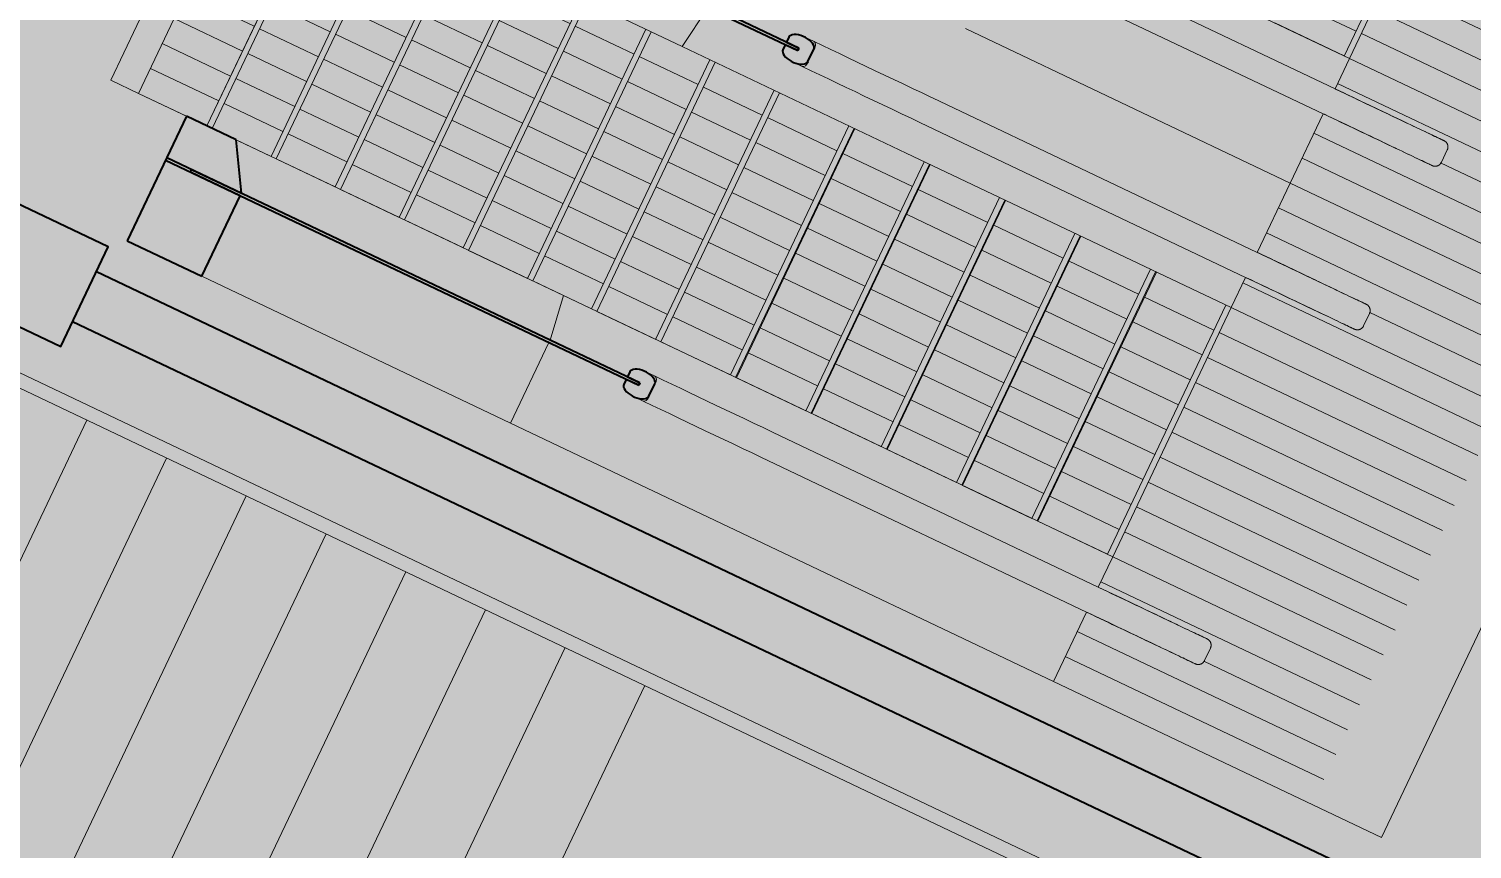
# Model space of a CAD drawing. Extents: x 11425 to 15501, y 6544 to 9114.
# Drawn here: x 11542.74 to 11547.98, y 9084.65 to 9087.63 of the extents above; entities that cross this region are included whole.
import ezdxf

# ---------------------------------------------------------------- set-up
doc = ezdxf.new("R2010")
doc.units = 0
for name, color, linetype, lineweight in [('МГТ-АМ-АР-Лестницы', 5, 'Continuous', 18), ('МГТ-АМ-АР-Стены монолитные', 5, 'Continuous', 40), ('Обобщенные модели', 7, 'Continuous', 18), ('Оборудование', 7, 'Continuous', 35)]:
    doc.layers.add(name, color=color, linetype=linetype, lineweight=lineweight)

msp = doc.modelspace()

# ---------------------------------------------------------------- hatches: boundary and pattern name
at = {"transparency": 33554559}
h = msp.add_hatch(color=1, dxfattribs=at)
h.dxf.hatch_style = 1
h.paths.add_polyline_path([(11469.4433, 8969.1299), (11480.3322, 8962.4013), (11509.0411, 9009.3096), (11498.1248, 9015.9944)])
h.paths.add_polyline_path([(11511.1161, 9098.1937), (11515.024, 9106.4119), (11559.1855, 9085.4126), (11555.2776, 9077.1944)])
at = {"layer": 'Обобщенные модели', "lineweight": 9}
h = msp.add_hatch(dxfattribs=at)
h.set_pattern_fill('FP_93', color=1, scale=0.001, angle=64.5684, style=0, pattern_type=2)
h.set_pattern_definition([(154.5684, (11546.23131, 9087.58616), (0.0429434, 0.09031), [])])
h.paths.add_polyline_path([(11548.451, 9088.3762), (11548.4385, 9088.3505), (11548.435, 9088.3474), (11548.4177, 9088.3437), (11548.4059, 9088.3479), (11548.0154, 9088.5335), (11547.4815, 9087.4106), (11547.8832, 9087.2178), (11547.8897, 9087.2068), (11547.8905, 9087.1975), (11547.8901, 9087.1942), (11547.887, 9087.1901), (11547.8619, 9087.1374), (11547.8576, 9087.1338), (11547.8468, 9087.1302), (11547.841, 9087.1302), (11547.8262, 9087.136), (11547.7536, 9087.1706), (11547.5571, 9087.264), (11547.4385, 9087.3203), (11547.319, 9087.0689), (11548.2571, 9086.6229), (11548.9728, 9088.1281)], flags=0)
h = msp.add_hatch(dxfattribs=at)
h.set_pattern_fill('FP_93', color=1, scale=0.001, angle=64.5684, style=0, pattern_type=2)
h.set_pattern_definition([(154.5684, (11545.37245, 9085.77996), (0.0429434, 0.09031), [])])
h.paths.add_polyline_path([(11547.7149, 9086.8807), (11547.319, 9087.0689), (11547.1995, 9086.8176), (11547.6012, 9086.6247), (11547.6077, 9086.6138), (11547.6085, 9086.6045), (11547.6081, 9086.6011), (11547.605, 9086.5971), (11547.5796, 9086.5443), (11547.5762, 9086.5412), (11547.5589, 9086.5375), (11547.547, 9086.5417), (11547.1565, 9086.7273), (11546.6226, 9085.6044), (11547.0243, 9085.4116), (11547.0308, 9085.4006), (11547.0317, 9085.3913), (11547.0312, 9085.388), (11547.0281, 9085.3839), (11547.0031, 9085.3312), (11546.9988, 9085.3276), (11546.988, 9085.324), (11546.9821, 9085.324), (11546.9674, 9085.3299), (11546.8947, 9085.3644), (11546.6983, 9085.4578), (11546.5797, 9085.5141), (11546.462, 9085.2667), (11547.4001, 9084.8207), (11548.2571, 9086.6229)], flags=0)
at = {"layer": 'Оборудование', "lineweight": 9}
h = msp.add_hatch(dxfattribs=at)
h.set_pattern_fill('FP_92', color=1, scale=0.001, angle=64.5684, style=0, pattern_type=2)
h.set_pattern_definition([(154.5684, (11548.08425, 9087.25871), (0.0429434, 0.09031), [])])
h.paths.add_polyline_path([(11547.8983, 9088.4544), (11547.6922, 9088.5524), (11547.2628, 9087.6493), (11547.5146, 9087.5296), (11547.944, 9088.4327)], flags=0)
h = msp.add_hatch(dxfattribs=at)
h.set_pattern_fill('FP_81', color=1, scale=0.001, angle=64.5684, style=0, pattern_type=2)
h.set_pattern_definition([(154.5684, (11543.95968, 9087.0054), (0.0429434, 0.09031), [])])
h.paths.add_polyline_path([(11543.5714, 9088.2973), (11543.142, 9087.3942), (11543.39, 9087.2763), (11543.8194, 9088.1794), (11543.7454, 9088.2146)], flags=0)
h = msp.add_hatch(dxfattribs=at)
h.set_pattern_fill('FP_82', color=1, scale=0.001, angle=64.5684, style=0, pattern_type=2)
h.set_pattern_definition([(154.5684, (11544.19217, 9086.89484), (0.0429434, 0.09031), [])])
h.paths.add_polyline_path([(11543.9261, 9088.1287), (11543.8386, 9088.1703), (11543.4091, 9087.2672), (11543.6225, 9087.1657), (11544.0519, 9088.0688), (11544.0164, 9088.0857)], flags=0)
h = msp.add_hatch(dxfattribs=at)
h.set_pattern_fill('FP_83', color=1, scale=0.001, angle=64.5684, style=0, pattern_type=2)
h.set_pattern_definition([(154.5684, (11544.42467, 9086.78429), (0.0429434, 0.09031), [])])
h.paths.add_polyline_path([(11544.0711, 9088.0597), (11543.6416, 9087.1566), (11543.855, 9087.0552), (11544.2844, 9087.9583)], flags=0)
h = msp.add_hatch(dxfattribs=at)
h.set_pattern_fill('FP_84', color=1, scale=0.001, angle=64.5684, style=0, pattern_type=2)
h.set_pattern_definition([(154.5684, (11544.65717, 9086.67373), (0.0429434, 0.09031), [])])
h.paths.add_polyline_path([(11544.5169, 9087.8477), (11544.3036, 9087.9492), (11543.8741, 9087.0461), (11544.0875, 9086.9446), (11544.1387, 9087.0523)], flags=0)
h = msp.add_hatch(dxfattribs=at)
h.set_pattern_fill('FP_85', color=1, scale=0.001, angle=64.5684, style=0, pattern_type=2)
h.set_pattern_definition([(154.5684, (11544.88967, 9086.56318), (0.0429434, 0.09031), [])])
h.paths.add_polyline_path([(11544.5361, 9087.8386), (11544.1066, 9086.9355), (11544.32, 9086.8341), (11544.7494, 9087.7372), (11544.7354, 9087.7438)], flags=0)
h = msp.add_hatch(dxfattribs=at)
h.set_pattern_fill('FP_86', color=1, scale=0.001, angle=64.5684, style=0, pattern_type=2)
h.set_pattern_definition([(154.5684, (11545.12217, 9086.45262), (0.0429434, 0.09031), [])])
h.paths.add_polyline_path([(11544.7686, 9087.7281), (11544.3391, 9086.825), (11544.5525, 9086.7235), (11544.9819, 9087.6266)], flags=0)
h = msp.add_hatch(dxfattribs=at)
h.set_pattern_fill('FP_87', color=1, scale=0.001, angle=64.5684, style=0, pattern_type=2)
h.set_pattern_definition([(154.5684, (11545.35467, 9086.34206), (0.0429434, 0.09031), [])])
h.paths.add_polyline_path([(11545.2144, 9087.5161), (11545.0011, 9087.6175), (11544.5716, 9086.7144), (11544.785, 9086.613), (11545.0966, 9087.2682)], flags=0)
h = msp.add_hatch(dxfattribs=at)
h.set_pattern_fill('FP_88', color=1, scale=0.001, angle=64.5684, style=0, pattern_type=2)
h.set_pattern_definition([(154.5684, (11545.58716, 9086.23151), (0.0429434, 0.09031), [])])
h.paths.add_polyline_path([(11545.4469, 9087.4055), (11545.2336, 9087.5069), (11544.8041, 9086.6038), (11545.0175, 9086.5024), (11545.3291, 9087.1577)], flags=0)
h = msp.add_hatch(dxfattribs=at)
h.set_pattern_fill('FP_91', color=1, scale=0.001, angle=64.5684, style=0, pattern_type=2)
h.set_pattern_definition([(154.5684, (11545.85809, 9086.10268), (0.0429434, 0.09031), [])])
h.paths.add_polyline_path([(11545.7178, 9087.2767), (11545.4661, 9087.3964), (11545.0366, 9086.4933), (11545.2884, 9086.3736), (11545.6, 9087.0288)], flags=0)
h = msp.add_hatch(dxfattribs=at)
h.set_pattern_fill('FP_79', color=1, scale=0.001, angle=64.5684, style=0, pattern_type=2)
h.set_pattern_definition([(154.5684, (11546.13155, 9085.97265), (0.0429434, 0.09031), [])])
h.paths.add_polyline_path([(11545.8077, 9087.2339), (11545.7395, 9087.2664), (11545.3101, 9086.3633), (11545.5619, 9086.2435), (11545.9913, 9087.1466), (11545.9258, 9087.1778)], flags=0)
h = msp.add_hatch(dxfattribs=at)
h.set_pattern_fill('FP_80', color=1, scale=0.001, angle=64.5684, style=0, pattern_type=2)
h.set_pattern_definition([(154.5684, (11546.40501, 9085.84261), (0.0429434, 0.09031), [])])
h.paths.add_polyline_path([(11546.013, 9087.1363), (11545.5836, 9086.2332), (11545.8353, 9086.1135), (11546.2648, 9087.0166), (11546.1178, 9087.0865)], flags=0)
h = msp.add_hatch(dxfattribs=at)
h.set_pattern_fill('FP_89', color=1, scale=0.001, angle=64.5684, style=0, pattern_type=2)
h.set_pattern_definition([(154.5684, (11546.67847, 9085.71258), (0.0429434, 0.09031), [])])
h.paths.add_polyline_path([(11546.2864, 9087.0063), (11545.857, 9086.1032), (11546.1088, 9085.9835), (11546.5382, 9086.8866)], flags=0)
h = msp.add_hatch(dxfattribs=at)
h.set_pattern_fill('FP_90', color=1, scale=0.001, angle=64.5684, style=0, pattern_type=2)
h.set_pattern_definition([(154.5684, (11546.95193, 9085.58255), (0.0429434, 0.09031), [])])
h.paths.add_polyline_path([(11546.5786, 9086.8674), (11546.5599, 9086.8763), (11546.1305, 9085.9732), (11546.3822, 9085.8534), (11546.8117, 9086.7565)], flags=0)
h = msp.add_hatch(dxfattribs=at)
h.set_pattern_fill('FP_92', color=1, scale=0.001, angle=64.5684, style=0, pattern_type=2)
h.set_pattern_definition([(154.5684, (11547.22538, 9085.45252), (0.0429434, 0.09031), [])])
h.paths.add_polyline_path([(11546.8334, 9086.7462), (11546.4039, 9085.8431), (11546.6557, 9085.7234), (11547.0851, 9086.6265), (11547.0394, 9086.6482)], flags=0)

# ---------------------------------------------------------------- linework, layer by layer
at = {"layer": 'МГТ-АМ-АР-Лестницы', "color": 1}
for p, q in [((11550.0929, 9082.8709), (11541.2425, 9087.0794)), ((11550.0714, 9082.8258), (11541.2211, 9087.0342)), ((11542.955, 9086.2097), (11541.6667, 9083.5004)), ((11543.244, 9086.0723), (11541.9557, 9083.363)), ((11543.533, 9085.9349), (11542.2447, 9083.2256)), ((11543.822, 9085.7975), (11542.5337, 9083.0882)), ((11544.111, 9085.6601), (11542.8227, 9082.9508)), ((11544.4, 9085.5226), (11543.1117, 9082.8133)), ((11544.689, 9085.3852), (11543.4007, 9082.6759)), ((11544.978, 9085.2478), (11543.6897, 9082.5385))]:
    msp.add_line(p, q, dxfattribs=at)
at = {"layer": 'МГТ-АМ-АР-Стены монолитные', "color": 1}
for p, q in [((11547.8659, 9084.4282), (11542.9891, 9086.7472)), ((11547.78, 9084.2476), (11542.9032, 9086.5665))]:
    msp.add_line(p, q, dxfattribs=at)
msp.add_lwpolyline([(11542.3184, 9086.7339), (11542.8603, 9086.4762), (11543.0321, 9086.8375), (11542.4902, 9087.0951)], close=True, dxfattribs=at)
at = {"layer": 'Обобщенные модели', "color": 1}
for p, q in [((11547.5146, 9087.5296), (11547.944, 9088.4327)), ((11547.9632, 9088.4236), (11547.5337, 9087.5205)), ((11543.39, 9087.2763), (11543.8194, 9088.1794)), ((11543.8386, 9088.1703), (11543.4091, 9087.2672)), ((11543.6225, 9087.1657), (11544.0519, 9088.0688)), ((11544.0711, 9088.0597), (11543.6416, 9087.1566)), ((11543.855, 9087.0552), (11544.2844, 9087.9583)), ((11544.3036, 9087.9492), (11543.8741, 9087.0461)), ((11544.0875, 9086.9446), (11544.5169, 9087.8477)), ((11544.5361, 9087.8386), (11544.1066, 9086.9355)), ((11544.32, 9086.8341), (11544.7494, 9087.7372)), ((11544.7686, 9087.7281), (11544.3391, 9086.825)), ((11544.5525, 9086.7235), (11544.9819, 9087.6266)), ((11545.0011, 9087.6175), (11544.5716, 9086.7144)), ((11544.785, 9086.613), (11545.2144, 9087.5161)), ((11545.2336, 9087.5069), (11544.8041, 9086.6038)), ((11545.0175, 9086.5024), (11545.4469, 9087.4055)), ((11545.4661, 9087.3964), (11545.0366, 9086.4933)), ((11545.2884, 9086.3736), (11545.7178, 9087.2767)), ((11545.737, 9087.2676), (11545.3076, 9086.3645)), ((11545.5619, 9086.2435), (11545.9913, 9087.1466)), ((11546.0105, 9087.1375), (11545.581, 9086.2344)), ((11545.8353, 9086.1135), (11546.2648, 9087.0166)), ((11546.2839, 9087.0075), (11545.8545, 9086.1044)), ((11546.1088, 9085.9835), (11546.5382, 9086.8866)), ((11546.5574, 9086.8775), (11546.1279, 9085.9744)), ((11546.3822, 9085.8534), (11546.8117, 9086.7565)), ((11546.8308, 9086.7474), (11546.4014, 9085.8443)), ((11546.6557, 9085.7234), (11547.0851, 9086.6265)), ((11547.1043, 9086.6174), (11546.6749, 9085.7143))]:
    msp.add_line(p, q, dxfattribs=at)
at = {"layer": 'Обобщенные модели', "color": 1, "lineweight": 9}
for p, q in [((11547.9629, 9088.423), (11547.5337, 9087.5205)), ((11545.1131, 9087.5643), (11543.9261, 9088.1287)), ((11547.5337, 9087.5205), (11546.3553, 9088.0809)), ((11547.4815, 9087.4106), (11546.303, 9087.971)), ((11546.2601, 9087.8807), (11547.4385, 9087.3203)), ((11545.2072, 9087.704), (11545.1131, 9087.5643)), ((11545.1131, 9087.5643), (11545.2072, 9087.704)), ((11547.319, 9087.0689), (11546.1406, 9087.6293)), ((11547.319, 9087.0689), (11546.1406, 9087.6293)), ((11545.9258, 9087.1778), (11545.1131, 9087.5643)), ((11545.5921, 9087.5819), (11545.5565, 9087.5988)), ((11545.5926, 9087.554), (11545.5711, 9087.5088)), ((11545.5711, 9087.5088), (11545.5926, 9087.554)), ((11547.5337, 9087.5205), (11547.4815, 9087.4106)), ((11545.5136, 9087.5085), (11545.5491, 9087.4916)), ((11547.1995, 9086.8176), (11546.021, 9087.378)), ((11547.4385, 9087.3203), (11547.319, 9087.0689)), ((11545.9781, 9087.2876), (11547.1565, 9086.7273)), ((11543.4966, 9087.2256), (11544.6836, 9086.6612)), ((11547.1043, 9086.6174), (11545.9258, 9087.1778)), ((11547.867, 9087.1443), (11547.8884, 9087.1894)), ((11547.319, 9087.0689), (11547.1995, 9086.8176)), ((11548.5084, 9086.5034), (11547.319, 9087.0689)), ((11547.319, 9087.0689), (11548.5084, 9086.5034)), ((11543.3722, 9086.7311), (11544.4915, 9086.1989)), ((11547.1565, 9086.7273), (11547.1043, 9086.6174)), ((11544.6836, 9086.6612), (11544.6346, 9086.4999)), ((11544.6346, 9086.4999), (11544.6836, 9086.6612)), ((11544.6836, 9086.6612), (11545.4964, 9086.2747)), ((11547.1043, 9086.6174), (11546.6749, 9085.7143)), ((11547.585, 9086.5512), (11547.6064, 9086.5964)), ((11544.6303, 9086.4909), (11544.4915, 9086.1989)), ((11544.4915, 9086.1989), (11544.6303, 9086.4909)), ((11547.6495, 9084.6972), (11548.5084, 9086.5034)), ((11545.0152, 9086.3688), (11544.9796, 9086.3857)), ((11545.0157, 9086.3408), (11544.9943, 9086.2957)), ((11544.9943, 9086.2957), (11545.0157, 9086.3408)), ((11544.9367, 9086.2954), (11544.9722, 9086.2785)), ((11546.6749, 9085.7143), (11545.4964, 9086.2747)), ((11545.2817, 9085.8231), (11544.4915, 9086.1989)), ((11546.6226, 9085.6044), (11545.4442, 9086.1648)), ((11545.4012, 9086.0745), (11546.5797, 9085.5141)), ((11546.4601, 9085.2627), (11545.2817, 9085.8231)), ((11546.6749, 9085.7143), (11546.6226, 9085.6044)), ((11546.5797, 9085.5141), (11546.4601, 9085.2627)), ((11547.0081, 9085.3381), (11547.0296, 9085.3832)), ((11547.6495, 9084.6972), (11546.4601, 9085.2627))]:
    msp.add_line(p, q, dxfattribs=at)
at = {"layer": 'Обобщенные модели', "color": 1, "lineweight": 40}
for p, q in [((11543.817, 9088.3651), (11545.5329, 9087.5492)), ((11545.5372, 9087.5582), (11543.8213, 9088.3741)), ((11545.4877, 9087.5706), (11545.4792, 9087.5526)), ((11545.5329, 9087.5492), (11545.4877, 9087.5706)), ((11545.5006, 9087.5977), (11545.492, 9087.5797)), ((11545.492, 9087.5797), (11545.5372, 9087.5582)), ((11545.5372, 9087.5582), (11545.5329, 9087.5492)), ((11545.5329, 9087.5492), (11545.5372, 9087.5582)), ((11545.5695, 9087.5096), (11545.5909, 9087.5548)), ((11543.316, 9087.3115), (11543.1013, 9086.8599)), ((11543.4966, 9087.2256), (11543.316, 9087.3115)), ((11543.5154, 9087.0321), (11543.4966, 9087.2256)), ((11543.2444, 9087.161), (11543.2401, 9087.1519)), ((11543.2401, 9087.1519), (11544.956, 9086.336)), ((11544.9603, 9086.345), (11543.2444, 9087.161)), ((11543.3304, 9087.109), (11543.3347, 9087.118)), ((11543.5111, 9087.0231), (11543.3304, 9087.109)), ((11543.3347, 9087.118), (11543.5154, 9087.0321)), ((11543.3722, 9086.7311), (11543.5111, 9087.0231)), ((11543.1013, 9086.8599), (11543.3722, 9086.7311)), ((11544.9237, 9086.3846), (11544.9152, 9086.3665)), ((11544.9152, 9086.3665), (11544.9603, 9086.345)), ((11544.9109, 9086.3575), (11544.9023, 9086.3394)), ((11544.956, 9086.336), (11544.9109, 9086.3575)), ((11544.9603, 9086.345), (11544.956, 9086.336)), ((11544.956, 9086.336), (11544.9603, 9086.345)), ((11544.9926, 9086.2965), (11545.0141, 9086.3416))]:
    msp.add_line(p, q, dxfattribs=at)
at = {"layer": 'Обобщенные модели', "color": 1, "lineweight": 40, "flags": 128}
for points in [[(11545.5909, 9087.5548), (11545.5921, 9087.5593), (11545.5918, 9087.5644), (11545.5898, 9087.5699), (11545.5864, 9087.5756), (11545.5816, 9087.5813), (11545.5755, 9087.5869), (11545.5685, 9087.5921), (11545.5606, 9087.5968), (11545.5523, 9087.6007), (11545.5437, 9087.6038), (11545.5353, 9087.606), (11545.5271, 9087.6072), (11545.5196, 9087.6073), (11545.513, 9087.6064), (11545.5075, 9087.6044), (11545.5034, 9087.6015), (11545.5006, 9087.5977)], [(11545.4792, 9087.5526), (11545.4779, 9087.5481), (11545.4783, 9087.543), (11545.4803, 9087.5375), (11545.4837, 9087.5318), (11545.4885, 9087.526), (11545.4946, 9087.5205), (11545.5016, 9087.5153), (11545.5094, 9087.5106), (11545.5178, 9087.5066), (11545.5263, 9087.5035), (11545.5348, 9087.5013), (11545.5429, 9087.5001), (11545.5504, 9087.5), (11545.557, 9087.501), (11545.5625, 9087.5029), (11545.5667, 9087.5058), (11545.5695, 9087.5096)], [(11545.0141, 9086.3416), (11545.0153, 9086.3461), (11545.0149, 9086.3512), (11545.0129, 9086.3567), (11545.0095, 9086.3624), (11545.0047, 9086.3682), (11544.9986, 9086.3737), (11544.9916, 9086.3789), (11544.9838, 9086.3836), (11544.9754, 9086.3876), (11544.9669, 9086.3907), (11544.9584, 9086.3929), (11544.9503, 9086.3941), (11544.9428, 9086.3942), (11544.9362, 9086.3932), (11544.9307, 9086.3913), (11544.9265, 9086.3883), (11544.9237, 9086.3846)], [(11544.9023, 9086.3394), (11544.9011, 9086.3349), (11544.9014, 9086.3298), (11544.9034, 9086.3243), (11544.9068, 9086.3186), (11544.9117, 9086.3129), (11544.9177, 9086.3073), (11544.9247, 9086.3021), (11544.9326, 9086.2974), (11544.9409, 9086.2935), (11544.9495, 9086.2903), (11544.9579, 9086.2882), (11544.9661, 9086.287), (11544.9736, 9086.2869), (11544.9802, 9086.2878), (11544.9857, 9086.2898), (11544.9898, 9086.2927), (11544.9926, 9086.2965)]]:
    msp.add_lwpolyline(points, dxfattribs=at)
at = {"layer": 'Обобщенные модели', "color": 1, "lineweight": 9, "flags": 128}
for points in [[(11545.5921, 9087.5819), (11545.6221, 9087.5676), (11545.6528, 9087.553), (11545.6841, 9087.5382), (11545.7159, 9087.523), (11545.7482, 9087.5077), (11545.781, 9087.4921), (11545.8141, 9087.4763), (11545.8476, 9087.4604), (11545.8813, 9087.4444), (11545.9153, 9087.4282), (11545.9494, 9087.412), (11545.9836, 9087.3957), (11546.0179, 9087.3794), (11546.021, 9087.378)], [(11545.9781, 9087.2876), (11545.9438, 9087.304), (11545.9095, 9087.3202), (11545.8754, 9087.3365), (11545.8414, 9087.3526), (11545.8076, 9087.3687), (11545.7742, 9087.3846), (11545.741, 9087.4004), (11545.7082, 9087.416), (11545.6759, 9087.4314), (11545.644, 9087.4465), (11545.6127, 9087.4614), (11545.5819, 9087.476), (11545.5518, 9087.4903), (11545.5491, 9087.4916)], [(11547.4815, 9087.4106), (11547.4973, 9087.4031), (11547.513, 9087.3956), (11547.5288, 9087.3881), (11547.5444, 9087.3807), (11547.56, 9087.3733), (11547.5754, 9087.366), (11547.5907, 9087.3587), (11547.6058, 9087.3515), (11547.6207, 9087.3444), (11547.6353, 9087.3375), (11547.6498, 9087.3306), (11547.6639, 9087.3239), (11547.6778, 9087.3173), (11547.6913, 9087.3108), (11547.7046, 9087.3045), (11547.7174, 9087.2984), (11547.7299, 9087.2925), (11547.742, 9087.2867), (11547.7537, 9087.2812), (11547.7649, 9087.2758), (11547.7757, 9087.2707), (11547.786, 9087.2658), (11547.7958, 9087.2611), (11547.8051, 9087.2567), (11547.8139, 9087.2525), (11547.8222, 9087.2486), (11547.8299, 9087.2449), (11547.8371, 9087.2415), (11547.8437, 9087.2384), (11547.8497, 9087.2355), (11547.8552, 9087.2329), (11547.86, 9087.2306), (11547.8642, 9087.2286), (11547.8678, 9087.2269), (11547.8708, 9087.2255), (11547.8732, 9087.2243), (11547.875, 9087.2235), (11547.8761, 9087.223), (11547.8766, 9087.2228), (11547.8766, 9087.2227)], [(11547.8766, 9087.2227), (11547.8763, 9087.2229), (11547.8753, 9087.2233), (11547.8737, 9087.2241), (11547.8715, 9087.2251), (11547.8687, 9087.2265), (11547.8653, 9087.2281), (11547.8612, 9087.2301), (11547.8565, 9087.2323), (11547.8513, 9087.2348), (11547.8454, 9087.2376), (11547.8389, 9087.2406), (11547.8319, 9087.244), (11547.8244, 9087.2476), (11547.8162, 9087.2514), (11547.8076, 9087.2556), (11547.7984, 9087.2599), (11547.7887, 9087.2645), (11547.7785, 9087.2694), (11547.7679, 9087.2744), (11547.7567, 9087.2797), (11547.7452, 9087.2852), (11547.7332, 9087.2909), (11547.7208, 9087.2968), (11547.7081, 9087.3029), (11547.695, 9087.3091), (11547.6815, 9087.3155), (11547.6677, 9087.3221), (11547.6536, 9087.3288), (11547.6393, 9087.3356), (11547.6246, 9087.3425), (11547.6098, 9087.3496), (11547.5948, 9087.3568), (11547.5795, 9087.364), (11547.5641, 9087.3713), (11547.5486, 9087.3787), (11547.533, 9087.3861), (11547.5173, 9087.3936), (11547.5015, 9087.4011), (11547.4857, 9087.4086), (11547.4815, 9087.4106)], [(11547.4385, 9087.3203), (11547.4543, 9087.3128), (11547.4701, 9087.3053), (11547.4858, 9087.2978), (11547.5015, 9087.2904), (11547.517, 9087.283), (11547.5324, 9087.2757), (11547.5477, 9087.2684), (11547.5628, 9087.2612), (11547.5777, 9087.2541), (11547.5924, 9087.2471), (11547.6068, 9087.2403), (11547.621, 9087.2336), (11547.6349, 9087.227), (11547.6484, 9087.2205), (11547.6616, 9087.2142), (11547.6745, 9087.2081), (11547.687, 9087.2022), (11547.6991, 9087.1964), (11547.7107, 9087.1909), (11547.722, 9087.1855), (11547.7327, 9087.1804), (11547.7431, 9087.1755), (11547.7529, 9087.1708), (11547.7622, 9087.1664), (11547.771, 9087.1622), (11547.7793, 9087.1583), (11547.787, 9087.1546), (11547.7942, 9087.1512), (11547.8008, 9087.1481), (11547.8068, 9087.1452), (11547.8122, 9087.1426), (11547.817, 9087.1403), (11547.8213, 9087.1383), (11547.8249, 9087.1366), (11547.8279, 9087.1352), (11547.8303, 9087.134), (11547.832, 9087.1332), (11547.8331, 9087.1327), (11547.8336, 9087.1324), (11547.8336, 9087.1324)], [(11547.8336, 9087.1324), (11547.8333, 9087.1326), (11547.8324, 9087.133), (11547.8308, 9087.1338), (11547.8286, 9087.1348), (11547.8258, 9087.1362), (11547.8223, 9087.1378), (11547.8182, 9087.1397), (11547.8136, 9087.142), (11547.8083, 9087.1445), (11547.8024, 9087.1473), (11547.796, 9087.1503), (11547.789, 9087.1537), (11547.7814, 9087.1573), (11547.7733, 9087.1611), (11547.7646, 9087.1652), (11547.7554, 9087.1696), (11547.7458, 9087.1742), (11547.7356, 9087.1791), (11547.7249, 9087.1841), (11547.7138, 9087.1894), (11547.7022, 9087.1949), (11547.6903, 9087.2006), (11547.6779, 9087.2065), (11547.6651, 9087.2126), (11547.652, 9087.2188), (11547.6385, 9087.2252), (11547.6248, 9087.2318), (11547.6107, 9087.2385), (11547.5963, 9087.2453), (11547.5817, 9087.2522), (11547.5669, 9087.2593), (11547.5518, 9087.2664), (11547.5366, 9087.2737), (11547.5212, 9087.281), (11547.5057, 9087.2884), (11547.4901, 9087.2958), (11547.4744, 9087.3033), (11547.4586, 9087.3108), (11547.4428, 9087.3183), (11547.4385, 9087.3203)], [(11547.8766, 9087.2227), (11547.8775, 9087.2223), (11547.8784, 9087.2218), (11547.8792, 9087.2213), (11547.88, 9087.2207), (11547.8809, 9087.2202), (11547.8816, 9087.2195), (11547.8824, 9087.2189), (11547.8831, 9087.2182), (11547.8838, 9087.2175), (11547.8845, 9087.2168), (11547.8852, 9087.216), (11547.8858, 9087.2152), (11547.8864, 9087.2144), (11547.8869, 9087.2136), (11547.8875, 9087.2127), (11547.8879, 9087.2119), (11547.8884, 9087.211), (11547.8888, 9087.2101), (11547.8892, 9087.2091), (11547.8895, 9087.2082), (11547.8898, 9087.2072), (11547.8901, 9087.2063), (11547.8903, 9087.2053), (11547.8905, 9087.2043), (11547.8906, 9087.2033), (11547.8907, 9087.2023), (11547.8908, 9087.2013), (11547.8908, 9087.2003), (11547.8908, 9087.1993), (11547.8908, 9087.1983), (11547.8907, 9087.1973), (11547.8906, 9087.1964), (11547.8904, 9087.1954), (11547.8902, 9087.1944), (11547.8899, 9087.1934), (11547.8896, 9087.1925), (11547.8893, 9087.1915), (11547.8889, 9087.1906), (11547.8885, 9087.1897), (11547.8884, 9087.1894)], [(11547.867, 9087.1443), (11547.8665, 9087.1434), (11547.866, 9087.1425), (11547.8655, 9087.1416), (11547.865, 9087.1408), (11547.8644, 9087.14), (11547.8638, 9087.1392), (11547.8631, 9087.1385), (11547.8624, 9087.1377), (11547.8617, 9087.137), (11547.861, 9087.1363), (11547.8602, 9087.1357), (11547.8594, 9087.1351), (11547.8586, 9087.1345), (11547.8578, 9087.1339), (11547.8569, 9087.1334), (11547.8561, 9087.1329), (11547.8552, 9087.1325), (11547.8543, 9087.1321), (11547.8533, 9087.1317), (11547.8524, 9087.1313), (11547.8514, 9087.131), (11547.8505, 9087.1308), (11547.8495, 9087.1305), (11547.8485, 9087.1304), (11547.8475, 9087.1302), (11547.8465, 9087.1301), (11547.8455, 9087.13), (11547.8445, 9087.13), (11547.8435, 9087.13), (11547.8425, 9087.1301), (11547.8416, 9087.1302), (11547.8406, 9087.1303), (11547.8396, 9087.1305), (11547.8386, 9087.1307), (11547.8376, 9087.1309), (11547.8367, 9087.1312), (11547.8357, 9087.1316), (11547.8348, 9087.1319), (11547.8339, 9087.1323), (11547.8336, 9087.1324)], [(11547.1995, 9086.8176), (11547.2153, 9086.8101), (11547.2311, 9086.8026), (11547.2468, 9086.7951), (11547.2624, 9086.7877), (11547.278, 9086.7803), (11547.2934, 9086.7729), (11547.3087, 9086.7657), (11547.3238, 9086.7585), (11547.3387, 9086.7514), (11547.3533, 9086.7444), (11547.3678, 9086.7376), (11547.3819, 9086.7308), (11547.3958, 9086.7242), (11547.4094, 9086.7178), (11547.4226, 9086.7115), (11547.4354, 9086.7054), (11547.4479, 9086.6994), (11547.46, 9086.6937), (11547.4717, 9086.6882), (11547.4829, 9086.6828), (11547.4937, 9086.6777), (11547.504, 9086.6728), (11547.5138, 9086.6681), (11547.5231, 9086.6637), (11547.5319, 9086.6595), (11547.5402, 9086.6556), (11547.5479, 9086.6519), (11547.5551, 9086.6485), (11547.5617, 9086.6453), (11547.5677, 9086.6425), (11547.5732, 9086.6399), (11547.578, 9086.6376), (11547.5822, 9086.6356), (11547.5858, 9086.6339), (11547.5888, 9086.6324), (11547.5912, 9086.6313), (11547.593, 9086.6305), (11547.5941, 9086.6299), (11547.5946, 9086.6297), (11547.5946, 9086.6297)], [(11547.5946, 9086.6297), (11547.5943, 9086.6299), (11547.5933, 9086.6303), (11547.5917, 9086.6311), (11547.5895, 9086.6321), (11547.5867, 9086.6335), (11547.5833, 9086.6351), (11547.5792, 9086.637), (11547.5745, 9086.6392), (11547.5693, 9086.6418), (11547.5634, 9086.6445), (11547.557, 9086.6476), (11547.5499, 9086.6509), (11547.5424, 9086.6545), (11547.5342, 9086.6584), (11547.5256, 9086.6625), (11547.5164, 9086.6669), (11547.5067, 9086.6715), (11547.4965, 9086.6763), (11547.4859, 9086.6814), (11547.4748, 9086.6867), (11547.4632, 9086.6922), (11547.4512, 9086.6979), (11547.4388, 9086.7038), (11547.4261, 9086.7098), (11547.413, 9086.7161), (11547.3995, 9086.7225), (11547.3857, 9086.729), (11547.3716, 9086.7357), (11547.3573, 9086.7426), (11547.3426, 9086.7495), (11547.3278, 9086.7566), (11547.3128, 9086.7637), (11547.2975, 9086.771), (11547.2822, 9086.7783), (11547.2666, 9086.7857), (11547.251, 9086.7931), (11547.2353, 9086.8005), (11547.2195, 9086.808), (11547.2037, 9086.8156), (11547.1995, 9086.8176)], [(11547.1565, 9086.7273), (11547.1723, 9086.7198), (11547.1881, 9086.7123), (11547.2038, 9086.7048), (11547.2195, 9086.6973), (11547.235, 9086.6899), (11547.2505, 9086.6826), (11547.2657, 9086.6754), (11547.2808, 9086.6682), (11547.2957, 9086.6611), (11547.3104, 9086.6541), (11547.3248, 9086.6473), (11547.339, 9086.6405), (11547.3529, 9086.6339), (11547.3664, 9086.6275), (11547.3796, 9086.6212), (11547.3925, 9086.6151), (11547.405, 9086.6091), (11547.4171, 9086.6034), (11547.4287, 9086.5978), (11547.44, 9086.5925), (11547.4507, 9086.5874), (11547.4611, 9086.5825), (11547.4709, 9086.5778), (11547.4802, 9086.5734), (11547.489, 9086.5692), (11547.4973, 9086.5652), (11547.505, 9086.5616), (11547.5122, 9086.5582), (11547.5188, 9086.555), (11547.5248, 9086.5522), (11547.5302, 9086.5496), (11547.5351, 9086.5473), (11547.5393, 9086.5453), (11547.5429, 9086.5436), (11547.5459, 9086.5421), (11547.5483, 9086.541), (11547.55, 9086.5402), (11547.5511, 9086.5396), (11547.5516, 9086.5394), (11547.5516, 9086.5394)], [(11547.5516, 9086.5394), (11547.5513, 9086.5395), (11547.5504, 9086.54), (11547.5488, 9086.5407), (11547.5466, 9086.5418), (11547.5438, 9086.5431), (11547.5403, 9086.5448), (11547.5363, 9086.5467), (11547.5316, 9086.5489), (11547.5263, 9086.5514), (11547.5205, 9086.5542), (11547.514, 9086.5573), (11547.507, 9086.5606), (11547.4994, 9086.5642), (11547.4913, 9086.5681), (11547.4826, 9086.5722), (11547.4734, 9086.5766), (11547.4638, 9086.5812), (11547.4536, 9086.586), (11547.4429, 9086.5911), (11547.4318, 9086.5964), (11547.4203, 9086.6019), (11547.4083, 9086.6076), (11547.3959, 9086.6135), (11547.3831, 9086.6195), (11547.37, 9086.6258), (11547.3565, 9086.6322), (11547.3428, 9086.6387), (11547.3287, 9086.6454), (11547.3143, 9086.6522), (11547.2997, 9086.6592), (11547.2849, 9086.6663), (11547.2698, 9086.6734), (11547.2546, 9086.6806), (11547.2392, 9086.688), (11547.2237, 9086.6953), (11547.2081, 9086.7028), (11547.1924, 9086.7102), (11547.1766, 9086.7177), (11547.1608, 9086.7252), (11547.1565, 9086.7273)], [(11547.5946, 9086.6297), (11547.5955, 9086.6293), (11547.5964, 9086.6288), (11547.5972, 9086.6283), (11547.598, 9086.6277), (11547.5989, 9086.6271), (11547.5996, 9086.6265), (11547.6004, 9086.6259), (11547.6011, 9086.6252), (11547.6019, 9086.6245), (11547.6025, 9086.6237), (11547.6032, 9086.623), (11547.6038, 9086.6222), (11547.6044, 9086.6214), (11547.6049, 9086.6206), (11547.6055, 9086.6197), (11547.6059, 9086.6188), (11547.6064, 9086.6179), (11547.6068, 9086.617), (11547.6072, 9086.6161), (11547.6075, 9086.6152), (11547.6078, 9086.6142), (11547.6081, 9086.6132), (11547.6083, 9086.6123), (11547.6085, 9086.6113), (11547.6086, 9086.6103), (11547.6088, 9086.6093), (11547.6088, 9086.6083), (11547.6088, 9086.6073), (11547.6088, 9086.6063), (11547.6088, 9086.6053), (11547.6087, 9086.6043), (11547.6086, 9086.6033), (11547.6084, 9086.6023), (11547.6082, 9086.6014), (11547.6079, 9086.6004), (11547.6076, 9086.5994), (11547.6073, 9086.5985), (11547.6069, 9086.5976), (11547.6065, 9086.5966), (11547.6064, 9086.5964)], [(11547.585, 9086.5512), (11547.5845, 9086.5503), (11547.584, 9086.5495), (11547.5835, 9086.5486), (11547.583, 9086.5478), (11547.5824, 9086.547), (11547.5818, 9086.5462), (11547.5811, 9086.5454), (11547.5804, 9086.5447), (11547.5797, 9086.544), (11547.579, 9086.5433), (11547.5782, 9086.5426), (11547.5774, 9086.542), (11547.5766, 9086.5414), (11547.5758, 9086.5409), (11547.575, 9086.5404), (11547.5741, 9086.5399), (11547.5732, 9086.5394), (11547.5723, 9086.539), (11547.5713, 9086.5386), (11547.5704, 9086.5383), (11547.5695, 9086.538), (11547.5685, 9086.5377), (11547.5675, 9086.5375), (11547.5665, 9086.5373), (11547.5655, 9086.5372), (11547.5645, 9086.5371), (11547.5636, 9086.537), (11547.5626, 9086.537), (11547.5616, 9086.537), (11547.5606, 9086.537), (11547.5596, 9086.5371), (11547.5586, 9086.5373), (11547.5576, 9086.5374), (11547.5566, 9086.5377), (11547.5556, 9086.5379), (11547.5547, 9086.5382), (11547.5537, 9086.5385), (11547.5528, 9086.5389), (11547.5519, 9086.5393), (11547.5516, 9086.5394)], [(11545.0152, 9086.3688), (11545.0452, 9086.3545), (11545.0759, 9086.3399), (11545.1072, 9086.325), (11545.139, 9086.3099), (11545.1713, 9086.2945), (11545.2041, 9086.2789), (11545.2372, 9086.2632), (11545.2707, 9086.2473), (11545.3044, 9086.2312), (11545.3384, 9086.2151), (11545.3725, 9086.1989), (11545.4068, 9086.1826), (11545.4411, 9086.1663), (11545.4442, 9086.1648)], [(11545.4012, 9086.0745), (11545.3669, 9086.0908), (11545.3327, 9086.1071), (11545.2985, 9086.1233), (11545.2645, 9086.1395), (11545.2308, 9086.1555), (11545.1973, 9086.1715), (11545.1641, 9086.1872), (11545.1313, 9086.2028), (11545.099, 9086.2182), (11545.0671, 9086.2333), (11545.0358, 9086.2482), (11545.005, 9086.2629), (11544.9749, 9086.2772), (11544.9722, 9086.2785)], [(11546.6226, 9085.6044), (11546.6384, 9085.5969), (11546.6542, 9085.5894), (11546.6699, 9085.5819), (11546.6856, 9085.5745), (11546.7011, 9085.5671), (11546.7165, 9085.5598), (11546.7318, 9085.5525), (11546.7469, 9085.5453), (11546.7618, 9085.5382), (11546.7765, 9085.5313), (11546.7909, 9085.5244), (11546.8051, 9085.5177), (11546.8189, 9085.5111), (11546.8325, 9085.5046), (11546.8457, 9085.4983), (11546.8586, 9085.4922), (11546.871, 9085.4863), (11546.8831, 9085.4805), (11546.8948, 9085.475), (11546.906, 9085.4696), (11546.9168, 9085.4645), (11546.9271, 9085.4596), (11546.937, 9085.4549), (11546.9463, 9085.4505), (11546.9551, 9085.4463), (11546.9633, 9085.4424), (11546.9711, 9085.4387), (11546.9782, 9085.4353), (11546.9848, 9085.4322), (11546.9909, 9085.4293), (11546.9963, 9085.4267), (11547.0011, 9085.4244), (11547.0054, 9085.4224), (11547.009, 9085.4207), (11547.012, 9085.4193), (11547.0143, 9085.4181), (11547.0161, 9085.4173), (11547.0172, 9085.4168), (11547.0177, 9085.4166), (11547.0177, 9085.4165)], [(11547.0177, 9085.4165), (11547.0174, 9085.4167), (11547.0164, 9085.4171), (11547.0149, 9085.4179), (11547.0127, 9085.4189), (11547.0098, 9085.4203), (11547.0064, 9085.4219), (11547.0023, 9085.4239), (11546.9977, 9085.4261), (11546.9924, 9085.4286), (11546.9865, 9085.4314), (11546.9801, 9085.4344), (11546.9731, 9085.4378), (11546.9655, 9085.4414), (11546.9574, 9085.4452), (11546.9487, 9085.4494), (11546.9395, 9085.4537), (11546.9298, 9085.4583), (11546.9197, 9085.4632), (11546.909, 9085.4682), (11546.8979, 9085.4735), (11546.8863, 9085.479), (11546.8743, 9085.4847), (11546.862, 9085.4906), (11546.8492, 9085.4967), (11546.8361, 9085.5029), (11546.8226, 9085.5093), (11546.8088, 9085.5159), (11546.7947, 9085.5226), (11546.7804, 9085.5294), (11546.7658, 9085.5363), (11546.7509, 9085.5434), (11546.7359, 9085.5506), (11546.7207, 9085.5578), (11546.7053, 9085.5651), (11546.6898, 9085.5725), (11546.6741, 9085.5799), (11546.6584, 9085.5874), (11546.6427, 9085.5949), (11546.6269, 9085.6024), (11546.6226, 9085.6044)], [(11546.5797, 9085.5141), (11546.5955, 9085.5066), (11546.6112, 9085.4991), (11546.627, 9085.4916), (11546.6426, 9085.4842), (11546.6582, 9085.4768), (11546.6736, 9085.4695), (11546.6889, 9085.4622), (11546.704, 9085.455), (11546.7188, 9085.4479), (11546.7335, 9085.4409), (11546.748, 9085.4341), (11546.7621, 9085.4274), (11546.776, 9085.4208), (11546.7895, 9085.4143), (11546.8028, 9085.408), (11546.8156, 9085.4019), (11546.8281, 9085.396), (11546.8402, 9085.3902), (11546.8519, 9085.3847), (11546.8631, 9085.3793), (11546.8739, 9085.3742), (11546.8842, 9085.3693), (11546.894, 9085.3646), (11546.9033, 9085.3602), (11546.9121, 9085.356), (11546.9204, 9085.3521), (11546.9281, 9085.3484), (11546.9353, 9085.345), (11546.9419, 9085.3419), (11546.9479, 9085.339), (11546.9533, 9085.3364), (11546.9582, 9085.3341), (11546.9624, 9085.3321), (11546.966, 9085.3304), (11546.969, 9085.329), (11546.9714, 9085.3278), (11546.9731, 9085.327), (11546.9743, 9085.3265), (11546.9747, 9085.3262), (11546.9748, 9085.3262)], [(11546.9748, 9085.3262), (11546.9745, 9085.3264), (11546.9735, 9085.3268), (11546.9719, 9085.3276), (11546.9697, 9085.3286), (11546.9669, 9085.33), (11546.9634, 9085.3316), (11546.9594, 9085.3336), (11546.9547, 9085.3358), (11546.9494, 9085.3383), (11546.9436, 9085.3411), (11546.9371, 9085.3441), (11546.9301, 9085.3475), (11546.9225, 9085.3511), (11546.9144, 9085.3549), (11546.9058, 9085.3591), (11546.8966, 9085.3634), (11546.8869, 9085.368), (11546.8767, 9085.3729), (11546.8661, 9085.3779), (11546.8549, 9085.3832), (11546.8434, 9085.3887), (11546.8314, 9085.3944), (11546.819, 9085.4003), (11546.8063, 9085.4064), (11546.7931, 9085.4126), (11546.7797, 9085.419), (11546.7659, 9085.4256), (11546.7518, 9085.4323), (11546.7374, 9085.4391), (11546.7228, 9085.446), (11546.708, 9085.4531), (11546.6929, 9085.4602), (11546.6777, 9085.4675), (11546.6623, 9085.4748), (11546.6468, 9085.4822), (11546.6312, 9085.4896), (11546.6155, 9085.4971), (11546.5997, 9085.5046), (11546.5839, 9085.5121), (11546.5797, 9085.5141)], [(11547.0177, 9085.4165), (11547.0186, 9085.4161), (11547.0195, 9085.4156), (11547.0203, 9085.4151), (11547.0212, 9085.4145), (11547.022, 9085.414), (11547.0228, 9085.4133), (11547.0235, 9085.4127), (11547.0243, 9085.412), (11547.025, 9085.4113), (11547.0257, 9085.4106), (11547.0263, 9085.4098), (11547.0269, 9085.409), (11547.0275, 9085.4082), (11547.0281, 9085.4074), (11547.0286, 9085.4065), (11547.0291, 9085.4057), (11547.0295, 9085.4048), (11547.0299, 9085.4039), (11547.0303, 9085.4029), (11547.0307, 9085.402), (11547.031, 9085.401), (11547.0312, 9085.4001), (11547.0314, 9085.3991), (11547.0316, 9085.3981), (11547.0318, 9085.3971), (11547.0319, 9085.3961), (11547.0319, 9085.3951), (11547.032, 9085.3941), (11547.032, 9085.3931), (11547.0319, 9085.3921), (11547.0318, 9085.3911), (11547.0317, 9085.3902), (11547.0315, 9085.3892), (11547.0313, 9085.3882), (11547.0311, 9085.3872), (11547.0308, 9085.3863), (11547.0304, 9085.3853), (11547.0301, 9085.3844), (11547.0297, 9085.3835), (11547.0296, 9085.3832)], [(11547.0081, 9085.3381), (11547.0076, 9085.3372), (11547.0072, 9085.3363), (11547.0066, 9085.3355), (11547.0061, 9085.3346), (11547.0055, 9085.3338), (11547.0049, 9085.333), (11547.0042, 9085.3323), (11547.0036, 9085.3315), (11547.0029, 9085.3308), (11547.0021, 9085.3301), (11547.0014, 9085.3295), (11547.0006, 9085.3289), (11546.9998, 9085.3283), (11546.9989, 9085.3277), (11546.9981, 9085.3272), (11546.9972, 9085.3267), (11546.9963, 9085.3263), (11546.9954, 9085.3259), (11546.9945, 9085.3255), (11546.9935, 9085.3251), (11546.9926, 9085.3248), (11546.9916, 9085.3246), (11546.9906, 9085.3243), (11546.9897, 9085.3242), (11546.9887, 9085.324), (11546.9877, 9085.3239), (11546.9867, 9085.3238), (11546.9857, 9085.3238), (11546.9847, 9085.3238), (11546.9837, 9085.3239), (11546.9827, 9085.324), (11546.9817, 9085.3241), (11546.9807, 9085.3243), (11546.9797, 9085.3245), (11546.9788, 9085.3247), (11546.9778, 9085.325), (11546.9769, 9085.3254), (11546.9759, 9085.3257), (11546.975, 9085.3261), (11546.9748, 9085.3262)]]:
    msp.add_lwpolyline(points, dxfattribs=at)
at = {"layer": 'Обобщенные модели', "color": 1, "lineweight": 9}
for centre, major_axis, start_param, end_param in [((11545.5813, 9087.5594), (0.0107, 0.0226), 4.712389, 6.283185), ((11545.5813, 9087.5594), (-0.0107, -0.0226), 1.570796, 3.141593), ((11545.5599, 9087.5142), (0.0107, 0.0226), 3.141593, 4.712389), ((11545.5599, 9087.5142), (0.0107, 0.0226), 3.141593, 4.712389), ((11545.0044, 9086.3462), (0.0107, 0.0226), 4.712389, 6.283185), ((11545.0044, 9086.3462), (0.0107, 0.0226), 4.712389, 6.283185), ((11544.983, 9086.301), (0.0107, 0.0226), 3.141593, 4.712389), ((11544.983, 9086.301), (0.0107, 0.0226), 3.141593, 4.712389)]:
    msp.add_ellipse(centre, major_axis=major_axis, ratio=0.5, start_param=start_param, end_param=end_param, dxfattribs=at)
at = {"layer": 'Оборудование', "color": 1, "lineweight": 9}
for p, q in [((11547.944, 9088.4327), (11547.5146, 9087.5296)), ((11543.471, 9088.3451), (11543.0416, 9087.442)), ((11543.142, 9087.3942), (11543.5714, 9088.2973)), ((11543.8194, 9088.1794), (11543.39, 9087.2763)), ((11544.0519, 9088.0688), (11543.6225, 9087.1657)), ((11544.2844, 9087.9583), (11543.855, 9087.0552)), ((11544.5169, 9087.8477), (11544.0875, 9086.9446)), ((11544.7494, 9087.7372), (11544.32, 9086.8341)), ((11544.9819, 9087.6266), (11544.5525, 9086.7235)), ((11545.2144, 9087.5161), (11544.785, 9086.613)), ((11543.0416, 9087.442), (11543.142, 9087.3942)), ((11543.316, 9087.3115), (11543.142, 9087.3942)), ((11545.4469, 9087.4055), (11545.0175, 9086.5024)), ((11545.7178, 9087.2767), (11545.2884, 9086.3736)), ((11545.7395, 9087.2664), (11545.3101, 9086.3633)), ((11545.9913, 9087.1466), (11545.5619, 9086.2435)), ((11546.013, 9087.1363), (11545.5836, 9086.2332)), ((11546.2648, 9087.0166), (11545.8353, 9086.1135)), ((11546.2864, 9087.0063), (11545.857, 9086.1032)), ((11546.5382, 9086.8866), (11546.1088, 9085.9835)), ((11546.5599, 9086.8763), (11546.1305, 9085.9732)), ((11546.8117, 9086.7565), (11546.3822, 9085.8534)), ((11546.8334, 9086.7462), (11546.4039, 9085.8431)), ((11547.0851, 9086.6265), (11546.6557, 9085.7234))]:
    msp.add_line(p, q, dxfattribs=at)

doc.saveas('drawing.dxf')
